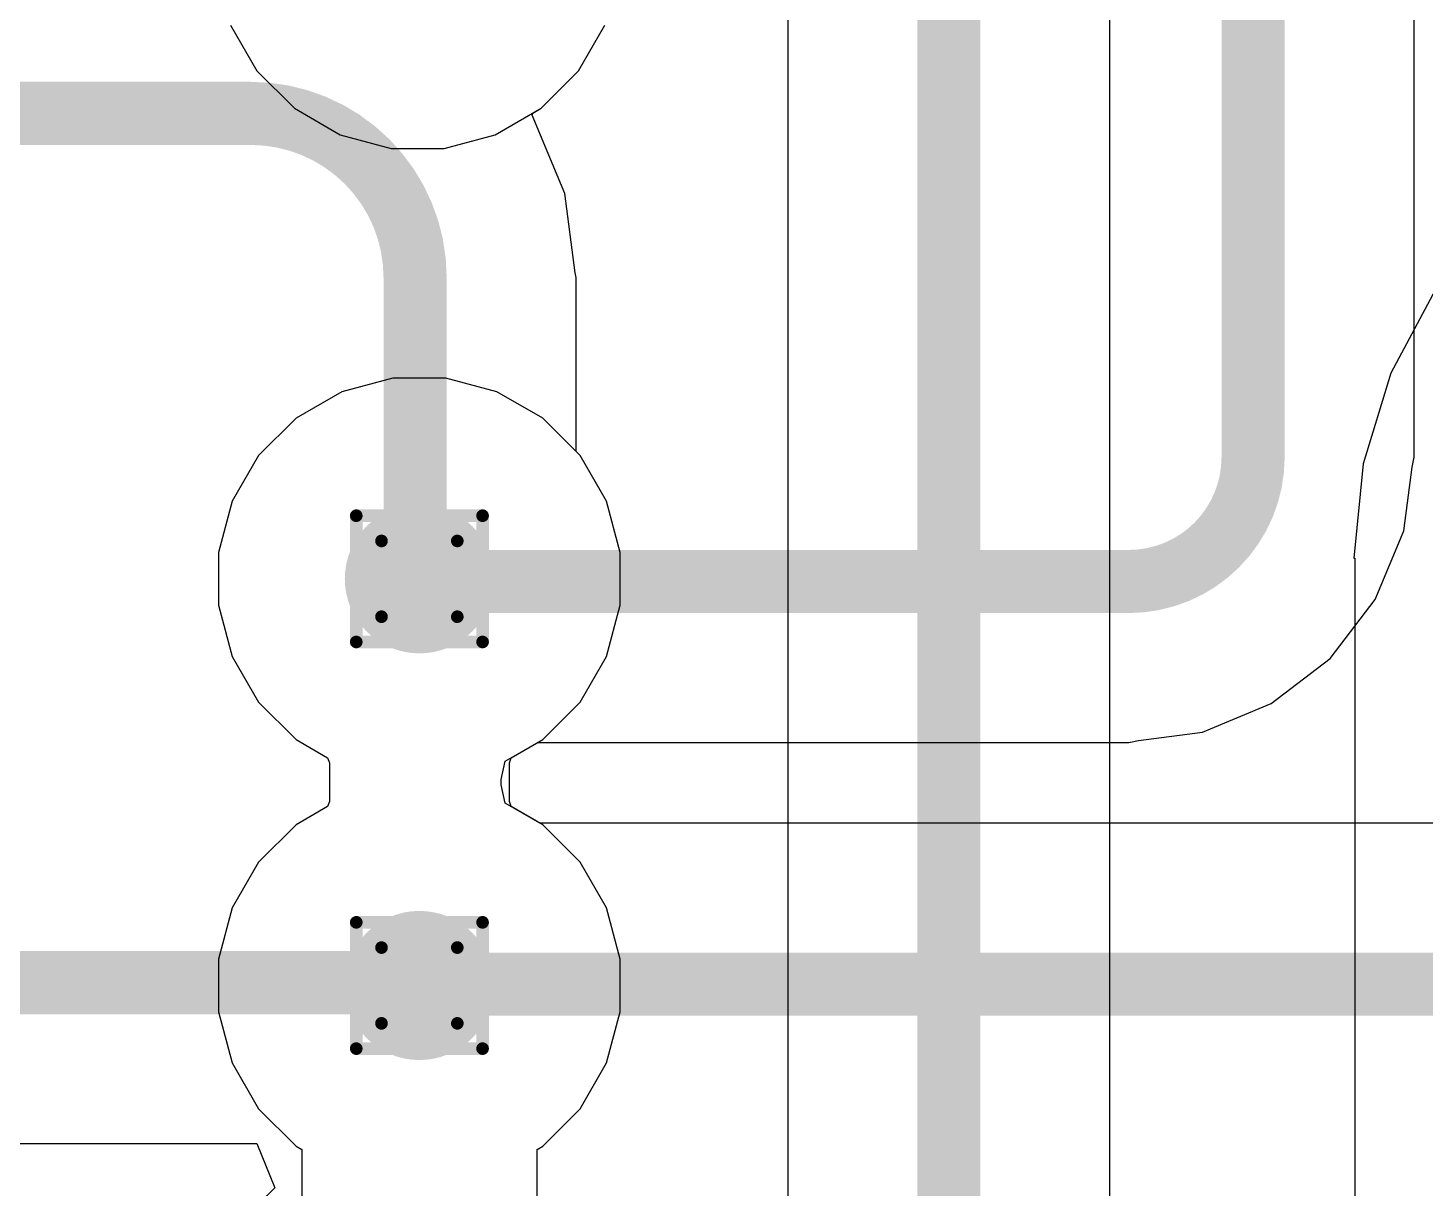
# Model space of a CAD drawing. Header units: inches. Extents: x -5 to 230, y -4 to 159.
# Drawn here: x 23.59 to 29.21, y 35.96 to 40.62 of the extents above; entities that cross this region are included whole.
import ezdxf

# ---------------------------------------------------------------- set-up
doc = ezdxf.new("R2010")
doc.units = ezdxf.units.IN
for name, color, linetype in [('Bottom Layer', 5, 'Continuous'), ('Drill Drawing', 1, 'Continuous'), ('Layer 1', 16, 'Continuous'), ('Layer 2', 76, 'Continuous'), ('Top Layer', 1, 'Continuous'), ('Via Holes', 16, 'Continuous')]:
    doc.layers.add(name, color=color, linetype=linetype)

msp = doc.modelspace()

# ---------------------------------------------------------------- hatches: boundary and pattern name
at = {"layer": 'Bottom Layer'}
h = msp.add_hatch(color=5, dxfattribs=at)
edge = h.paths.add_edge_path()
edge.add_arc((25.1632466, 38.40795722), 0.2999994, 0, 360)
h = msp.add_hatch(color=5, dxfattribs=at)
edge = h.paths.add_edge_path()
edge.add_arc((25.1632466, 36.77181368), 0.2999994, 0, 360)
at = {"layer": 'Layer 1'}
h = msp.add_hatch(color=16, dxfattribs=at)
edge = h.paths.add_edge_path()
edge.add_arc((25.1632466, 38.40795722), 0.2999994, 0, 360)
h = msp.add_hatch(color=16, dxfattribs=at)
edge = h.paths.add_edge_path()
edge.add_arc((25.1632466, 36.77181368), 0.2999994, 0, 360)
at = {"layer": 'Layer 2'}
h = msp.add_hatch(color=76, dxfattribs=at)
edge = h.paths.add_edge_path()
edge.add_arc((25.1632466, 38.40795722), 0.2999994, 0, 360)
h = msp.add_hatch(color=76, dxfattribs=at)
edge = h.paths.add_edge_path()
edge.add_arc((25.1632466, 36.77181368), 0.2999994, 0, 360)
at = {"layer": 'Top Layer'}
h = msp.add_hatch(color=1, dxfattribs=at)
edge = h.paths.add_edge_path()
edge.add_arc((25.1632466, 38.40795722), 0.2999994, 0, 360)
h = msp.add_hatch(color=1, dxfattribs=at)
edge = h.paths.add_edge_path()
edge.add_arc((25.1632466, 36.77181368), 0.2999994, 0, 360)
at = {"layer": 'Via Holes'}
h = msp.add_hatch(color=7, dxfattribs=at)
edge = h.paths.add_edge_path()
edge.add_arc((25.1632466, 38.40795722), 0.1499997, 0, 360)
h = msp.add_hatch(color=7, dxfattribs=at)
edge = h.paths.add_edge_path()
edge.add_arc((25.1632466, 36.77181368), 0.1499997, 0, 360)

# ---------------------------------------------------------------- linework, layer by layer
at = {"layer": 'Bottom Layer'}
for p, q in [((26.64485908, 54.96389311999999), (26.64485908, 32.0294)), ((27.93974091999999, 32.0294), (27.93974091999999, 45.7073381)), ((25.80308276, 40.45183426), (25.90945796, 40.63608077999999)), ((25.65264618, 40.30139768), (25.80308276, 40.45183426)), ((25.61876258, 40.2818346), (25.65264618, 40.30139768)), ((25.61706586, 40.27330274), (25.61876258, 40.2818346)), ((25.74764472, 39.95806334), (25.61706586, 40.27330274)), ((25.78971474, 39.63849832), (25.74764472, 39.95806334)), ((25.79344092, 39.61976836), (25.78971474, 39.63849832)), ((25.79344092, 38.9204454), (25.79344092, 39.61976836)), ((29.24931666, 39.57228306), (29.06941354, 39.2357102)), ((29.06941354, 39.2357102), (28.95863144, 38.870509)), ((25.80980614, 38.90408018), (25.79344092, 38.9204454)), ((25.91618134, 38.71983365999999), (25.80980614, 38.90408018)), ((28.95863144, 38.870509), (28.92122486, 38.49071042)), ((25.971246, 38.51433242), (25.91618134, 38.71983365999999)), ((25.971246, 38.30158202), (25.971246, 38.51433242)), ((28.92122486, 38.49071042), (28.92490024, 38.49071042)), ((28.92490024, 38.49071042), (28.92490024, 29.60934134)), ((25.91618134, 38.09608078), (25.971246, 38.30158202)), ((25.80980614, 37.91183426), (25.91618134, 38.09608078)), ((25.65936956, 37.76139767999999), (25.80980614, 37.91183426)), ((25.53222224, 37.68798914), (25.65936956, 37.76139767999999)), ((25.52506706, 37.66752944), (25.53222224, 37.68798914)), ((25.52506706, 37.51224146), (25.52506706, 37.66752944)), ((25.53222224, 37.49178175999999), (25.52506706, 37.51224146)), ((25.65936956, 37.41837322), (25.53222224, 37.49178175999999)), ((25.80980614, 37.26793663999999), (25.65936956, 37.41837322)), ((25.91618134, 37.08369012), (25.80980614, 37.26793663999999)), ((25.971246, 36.87818888), (25.91618134, 37.08369012)), ((25.971246, 36.66543848), (25.971246, 36.87818888)), ((25.91618134, 36.45993724), (25.971246, 36.66543848)), ((25.80980614, 36.27569071999999), (25.91618134, 36.45993724)), ((25.65936956, 36.12525414), (25.80980614, 36.27569071999999)), ((4.490681899999999, 36.13561226), (24.50911024, 36.13561226)), ((24.50911024, 36.13561226), (24.58163232, 35.95781226)), ((25.63668228, 36.11215536), (25.65936956, 36.12525414)), ((25.63668228, 35.9068497), (25.63668228, 36.11215536)), ((24.58163232, 35.95781226), (24.51706806, 35.8946323))]:
    msp.add_line(p, q, dxfattribs=at)
at = {"layer": 'Bottom Layer', "const_width": 0.254}
for points in [[(27.2923, 32.0294), (27.2923, 55.372)], [(5.609661119999999, 40.28066112), (24.48510724, 40.28066112)], [(25.146, 38.40795722), (25.146, 39.61976836)], [(25.146, 38.40795722), (25.1632466, 38.40795722)], [(4.490681899999999, 36.78305318), (25.1520071, 36.78305318)], [(25.1520071, 36.78305318), (25.1632466, 36.77181368)]]:
    msp.add_lwpolyline(points, dxfattribs=at)
at = {"layer": 'Bottom Layer', "const_width": 0.127}
for points in [[(24.42160724, 40.28066112, 1), (24.54860724, 40.28066112, 1)], [(24.42160724, 40.28066112, 1), (24.54860724, 40.28066112, 1)], [(25.0825, 39.61976836, 1), (25.2095, 39.61976836, 1)], [(25.0825, 39.61976836, 1), (25.2095, 39.61976836, 1)], [(25.0825, 38.40795722, 1), (25.2095, 38.40795722, 1)], [(25.0825, 38.40795722, 1), (25.2095, 38.40795722, 1)], [(25.0997466, 38.40795722, 1), (25.2267466, 38.40795722, 1)], [(25.0885071, 36.78305318, 1), (25.2155071, 36.78305318, 1)], [(25.0885071, 36.78305318, 1), (25.2155071, 36.78305318, 1)], [(25.0997466, 36.77181368, 1), (25.2267466, 36.77181368, 1)]]:
    msp.add_lwpolyline(points, format="xyb", close=True, dxfattribs=at)
at = {"layer": 'Bottom Layer', "const_width": 0.254}
msp.add_lwpolyline([(24.48510724, 40.28066112, -0.4142135623730951), (25.146, 39.61976836)], format="xyb", dxfattribs=at)
at = {"layer": 'Drill Drawing', "const_width": 0.0508}
for points in [[(24.9092466, 38.66195722), (25.4172466, 38.66195722)], [(24.9092466, 38.15395722), (24.9092466, 38.66195722)], [(25.4172466, 38.15395722), (25.4172466, 38.66195722)], [(25.0108466, 38.56035722), (25.3156466, 38.56035722)], [(25.0108466, 38.25555722), (25.0108466, 38.56035722)], [(25.3156466, 38.25555722), (25.3156466, 38.56035722)], [(25.0108466, 38.25555722), (25.3156466, 38.25555722)], [(24.9092466, 38.15395722), (25.4172466, 38.15395722)], [(24.9092466, 37.02581368), (25.4172466, 37.02581368)], [(24.9092466, 36.51781368), (24.9092466, 37.02581368)], [(25.4172466, 36.51781368), (25.4172466, 37.02581368)], [(25.0108466, 36.92421368), (25.3156466, 36.92421368)], [(25.0108466, 36.61941368), (25.0108466, 36.92421368)], [(25.3156466, 36.61941368), (25.3156466, 36.92421368)], [(25.0108466, 36.61941368), (25.3156466, 36.61941368)], [(24.9092466, 36.51781368), (25.4172466, 36.51781368)]]:
    msp.add_lwpolyline(points, dxfattribs=at)
at = {"layer": 'Drill Drawing', "const_width": 0.0254}
for points in [[(24.8965466, 38.66195722, 1), (24.9219466, 38.66195722, 1)], [(24.8965466, 38.66195722, 1), (24.9219466, 38.66195722, 1)], [(25.4045466, 38.66195722, 1), (25.4299466, 38.66195722, 1)], [(25.4045466, 38.66195722, 1), (25.4299466, 38.66195722, 1)], [(24.9981466, 38.56035722, 1), (25.0235466, 38.56035722, 1)], [(24.9981466, 38.56035722, 1), (25.0235466, 38.56035722, 1)], [(25.3029466, 38.56035722, 1), (25.3283466, 38.56035722, 1)], [(25.3029466, 38.56035722, 1), (25.3283466, 38.56035722, 1)], [(24.9981466, 38.25555722, 1), (25.0235466, 38.25555722, 1)], [(24.9981466, 38.25555722, 1), (25.0235466, 38.25555722, 1)], [(25.3029466, 38.25555722, 1), (25.3283466, 38.25555722, 1)], [(25.3029466, 38.25555722, 1), (25.3283466, 38.25555722, 1)], [(24.8965466, 38.15395722, 1), (24.9219466, 38.15395722, 1)], [(24.8965466, 38.15395722, 1), (24.9219466, 38.15395722, 1)], [(25.4045466, 38.15395722, 1), (25.4299466, 38.15395722, 1)], [(25.4045466, 38.15395722, 1), (25.4299466, 38.15395722, 1)], [(24.8965466, 37.02581368, 1), (24.9219466, 37.02581368, 1)], [(24.8965466, 37.02581368, 1), (24.9219466, 37.02581368, 1)], [(25.4045466, 37.02581368, 1), (25.4299466, 37.02581368, 1)], [(25.4045466, 37.02581368, 1), (25.4299466, 37.02581368, 1)], [(24.9981466, 36.92421368, 1), (25.0235466, 36.92421368, 1)], [(24.9981466, 36.92421368, 1), (25.0235466, 36.92421368, 1)], [(25.3029466, 36.92421368, 1), (25.3283466, 36.92421368, 1)], [(25.3029466, 36.92421368, 1), (25.3283466, 36.92421368, 1)], [(24.9981466, 36.61941368, 1), (25.0235466, 36.61941368, 1)], [(24.9981466, 36.61941368, 1), (25.0235466, 36.61941368, 1)], [(25.3029466, 36.61941368, 1), (25.3283466, 36.61941368, 1)], [(25.3029466, 36.61941368, 1), (25.3283466, 36.61941368, 1)], [(24.8965466, 36.51781368, 1), (24.9219466, 36.51781368, 1)], [(24.8965466, 36.51781368, 1), (24.9219466, 36.51781368, 1)], [(25.4045466, 36.51781368, 1), (25.4299466, 36.51781368, 1)], [(25.4045466, 36.51781368, 1), (25.4299466, 36.51781368, 1)]]:
    msp.add_lwpolyline(points, format="xyb", close=True, dxfattribs=at)
at = {"layer": 'Layer 1'}
for p, q in [((24.40358848, 40.63608077999999), (24.50996368, 40.45183426)), ((25.80308276, 40.45183426), (25.90945796, 40.63608077999999)), ((24.50996368, 40.45183426), (24.66040026, 40.30139768)), ((25.65264618, 40.30139768), (25.80308276, 40.45183426)), ((24.66040026, 40.30139768), (24.84464678, 40.19502248)), ((25.46839966, 40.19502248), (25.65264618, 40.30139768)), ((24.84464678, 40.19502248), (25.05014802, 40.13995782)), ((25.26289842, 40.13995782), (25.46839966, 40.19502248)), ((25.05014802, 40.13995782), (25.26289842, 40.13995782)), ((25.0568714, 39.21595662), (24.85137016, 39.16089195999999)), ((25.2696218, 39.21595662), (25.0568714, 39.21595662)), ((25.47512304, 39.16089195999999), (25.2696218, 39.21595662)), ((24.85137016, 39.16089195999999), (24.66712364, 39.05451676)), ((25.65936956, 39.05451676), (25.47512304, 39.16089195999999)), ((24.66712364, 39.05451676), (24.51668706, 38.90408018)), ((25.80980614, 38.90408018), (25.65936956, 39.05451676)), ((24.51668706, 38.90408018), (24.41031186, 38.71983365999999)), ((25.91618134, 38.71983365999999), (25.80980614, 38.90408018)), ((24.41031186, 38.71983365999999), (24.3552472, 38.51433242)), ((25.971246, 38.51433242), (25.91618134, 38.71983365999999)), ((24.3552472, 38.51433242), (24.3552472, 38.30158202)), ((25.971246, 38.30158202), (25.971246, 38.51433242)), ((24.3552472, 38.30158202), (24.41031186, 38.09608078)), ((25.91618134, 38.09608078), (25.971246, 38.30158202)), ((24.41031186, 38.09608078), (24.51668706, 37.91183426)), ((25.80980614, 37.91183426), (25.91618134, 38.09608078)), ((24.51668706, 37.91183426), (24.66712364, 37.76139767999999)), ((25.65936956, 37.76139767999999), (25.80980614, 37.91183426)), ((24.66712364, 37.76139767999999), (24.79427096, 37.68798914)), ((25.53222224, 37.68798914), (25.65936956, 37.76139767999999)), ((24.79427096, 37.68798914), (24.80142614, 37.66752944)), ((24.80142614, 37.66752944), (24.80142614, 37.51224146)), ((25.52506706, 37.66752944), (25.53222224, 37.68798914)), ((25.52506706, 37.51224146), (25.52506706, 37.66752944)), ((24.79427096, 37.49178175999999), (24.66712364, 37.41837322)), ((24.80142614, 37.51224146), (24.79427096, 37.49178175999999)), ((25.53222224, 37.49178175999999), (25.52506706, 37.51224146)), ((25.65936956, 37.41837322), (25.53222224, 37.49178175999999)), ((24.66712364, 37.41837322), (24.51668706, 37.26793663999999)), ((25.80980614, 37.26793663999999), (25.65936956, 37.41837322)), ((24.51668706, 37.26793663999999), (24.41031186, 37.08369012)), ((25.91618134, 37.08369012), (25.80980614, 37.26793663999999)), ((24.41031186, 37.08369012), (24.3552472, 36.87818888)), ((25.971246, 36.87818888), (25.91618134, 37.08369012)), ((24.3552472, 36.87818888), (24.3552472, 36.66543848)), ((25.971246, 36.66543848), (25.971246, 36.87818888)), ((24.3552472, 36.66543848), (24.41031186, 36.45993724)), ((25.91618134, 36.45993724), (25.971246, 36.66543848)), ((24.41031186, 36.45993724), (24.51668706, 36.27569071999999)), ((25.80980614, 36.27569071999999), (25.91618134, 36.45993724)), ((24.51668706, 36.27569071999999), (24.66712364, 36.12525414)), ((25.65936956, 36.12525414), (25.80980614, 36.27569071999999)), ((24.66712364, 36.12525414), (24.68981092, 36.11215536)), ((24.68981092, 36.11215536), (24.68981092, 35.9068497)), ((25.63668228, 36.11215536), (25.65936956, 36.12525414)), ((25.63668228, 35.9068497), (25.63668228, 36.11215536))]:
    msp.add_line(p, q, dxfattribs=at)
at = {"layer": 'Layer 2'}
for p, q in [((24.40358848, 40.63608077999999), (24.50996368, 40.45183426)), ((25.80308276, 40.45183426), (25.90945796, 40.63608077999999)), ((24.50996368, 40.45183426), (24.66040026, 40.30139768)), ((25.65264618, 40.30139768), (25.80308276, 40.45183426)), ((24.66040026, 40.30139768), (24.84464678, 40.19502248)), ((25.46839966, 40.19502248), (25.65264618, 40.30139768)), ((24.84464678, 40.19502248), (25.05014802, 40.13995782)), ((25.26289842, 40.13995782), (25.46839966, 40.19502248)), ((25.05014802, 40.13995782), (25.26289842, 40.13995782)), ((25.0568714, 39.21595662), (24.85137016, 39.16089195999999)), ((25.2696218, 39.21595662), (25.0568714, 39.21595662)), ((25.47512304, 39.16089195999999), (25.2696218, 39.21595662)), ((24.85137016, 39.16089195999999), (24.66712364, 39.05451676)), ((25.65936956, 39.05451676), (25.47512304, 39.16089195999999)), ((24.66712364, 39.05451676), (24.51668706, 38.90408018)), ((25.80980614, 38.90408018), (25.65936956, 39.05451676)), ((24.51668706, 38.90408018), (24.41031186, 38.71983365999999)), ((25.91618134, 38.71983365999999), (25.80980614, 38.90408018)), ((24.41031186, 38.71983365999999), (24.3552472, 38.51433242)), ((25.971246, 38.51433242), (25.91618134, 38.71983365999999)), ((24.3552472, 38.51433242), (24.3552472, 38.30158202)), ((25.971246, 38.30158202), (25.971246, 38.51433242)), ((24.3552472, 38.30158202), (24.41031186, 38.09608078)), ((25.91618134, 38.09608078), (25.971246, 38.30158202)), ((24.41031186, 38.09608078), (24.51668706, 37.91183426)), ((25.80980614, 37.91183426), (25.91618134, 38.09608078)), ((24.51668706, 37.91183426), (24.66712364, 37.76139767999999)), ((25.65936956, 37.76139767999999), (25.80980614, 37.91183426)), ((24.66712364, 37.76139767999999), (24.79427096, 37.68798914)), ((25.53222224, 37.68798914), (25.65936956, 37.76139767999999)), ((24.79427096, 37.68798914), (24.80142614, 37.66752944)), ((24.80142614, 37.66752944), (24.80142614, 37.51224146)), ((25.52506706, 37.66752944), (25.53222224, 37.68798914)), ((25.52506706, 37.51224146), (25.52506706, 37.66752944)), ((24.79427096, 37.49178175999999), (24.66712364, 37.41837322)), ((24.80142614, 37.51224146), (24.79427096, 37.49178175999999)), ((25.53222224, 37.49178175999999), (25.52506706, 37.51224146)), ((25.65936956, 37.41837322), (25.53222224, 37.49178175999999)), ((24.66712364, 37.41837322), (24.51668706, 37.26793663999999)), ((25.80980614, 37.26793663999999), (25.65936956, 37.41837322)), ((24.51668706, 37.26793663999999), (24.41031186, 37.08369012)), ((25.91618134, 37.08369012), (25.80980614, 37.26793663999999)), ((24.41031186, 37.08369012), (24.3552472, 36.87818888)), ((25.971246, 36.87818888), (25.91618134, 37.08369012)), ((24.3552472, 36.87818888), (24.3552472, 36.66543848)), ((25.971246, 36.66543848), (25.971246, 36.87818888)), ((24.3552472, 36.66543848), (24.41031186, 36.45993724)), ((25.91618134, 36.45993724), (25.971246, 36.66543848)), ((24.41031186, 36.45993724), (24.51668706, 36.27569071999999)), ((25.80980614, 36.27569071999999), (25.91618134, 36.45993724)), ((24.51668706, 36.27569071999999), (24.66712364, 36.12525414)), ((25.65936956, 36.12525414), (25.80980614, 36.27569071999999)), ((24.66712364, 36.12525414), (24.68981092, 36.11215536)), ((24.68981092, 36.11215536), (24.68981092, 35.9068497)), ((25.63668228, 36.11215536), (25.65936956, 36.12525414)), ((25.63668228, 35.9068497), (25.63668228, 36.11215536))]:
    msp.add_line(p, q, dxfattribs=at)
at = {"layer": 'Top Layer'}
for p, q in [((29.16351292, 38.8971917), (29.16351292, 42.38919132)), ((29.15568718, 38.85784456), (29.16351292, 38.8971917)), ((29.12185946, 38.60089562), (29.15568718, 38.85784456)), ((29.00749342, 38.32479507999999), (29.12185946, 38.60089562)), ((28.82556338, 38.08769878), (29.00749342, 38.32479507999999)), ((28.58846708, 37.90576874), (28.82556338, 38.08769878)), ((28.31236654, 37.7914027), (28.58846708, 37.90576874)), ((28.0554176, 37.75757497999999), (28.31236654, 37.7914027)), ((25.50766044, 37.67380832), (25.63919434, 37.74974923999999)), ((25.63919434, 37.74974923999999), (28.01607045999999, 37.74974923999999)), ((28.01607045999999, 37.74974923999999), (28.0554176, 37.75757497999999)), ((25.49168384, 37.6006106), (25.50766044, 37.67380832)), ((25.49168384, 37.5791603), (25.49168384, 37.6006106)), ((25.50766044, 37.50596257999999), (25.49168384, 37.5791603)), ((25.64811228, 37.42487308), (25.50766044, 37.50596257999999)), ((34.8660974, 37.42487308), (25.64811228, 37.42487308))]:
    msp.add_line(p, q, dxfattribs=at)
at = {"layer": 'Top Layer', "const_width": 0.254}
for points in [[(28.516072, 38.8971917), (28.516072, 43.49719011999999)], [(25.1632466, 38.40795722), (25.17401366, 38.39719016)], [(25.17401366, 38.39719016), (28.01607045999999, 38.39719016)], [(25.1632466, 36.77181368), (25.16886508, 36.77743216)], [(25.16886508, 36.77743216), (35.36133898, 36.77743216)]]:
    msp.add_lwpolyline(points, dxfattribs=at)
msp.add_lwpolyline([(28.516072, 38.8971917, -0.4142135623730951), (28.01607045999999, 38.39719016)], format="xyb", dxfattribs=at)
at = {"layer": 'Top Layer', "const_width": 0.127}
for points in [[(28.452572, 38.8971917, 1), (28.579572, 38.8971917, 1)], [(28.452572, 38.8971917, 1), (28.579572, 38.8971917, 1)], [(25.0997466, 38.40795722, 1), (25.2267466, 38.40795722, 1)], [(25.11051366, 38.39719016, 1), (25.23751366, 38.39719016, 1)], [(25.11051366, 38.39719016, 1), (25.23751366, 38.39719016, 1)], [(27.95257046, 38.39719016, 1), (28.07957046, 38.39719016, 1)], [(27.95257046, 38.39719016, 1), (28.07957046, 38.39719016, 1)], [(25.0997466, 36.77181368, 1), (25.2267466, 36.77181368, 1)], [(25.10536508, 36.77743216, 1), (25.23236508, 36.77743216, 1)], [(25.10536508, 36.77743216, 1), (25.23236508, 36.77743216, 1)]]:
    msp.add_lwpolyline(points, format="xyb", close=True, dxfattribs=at)

doc.saveas('drawing.dxf')
